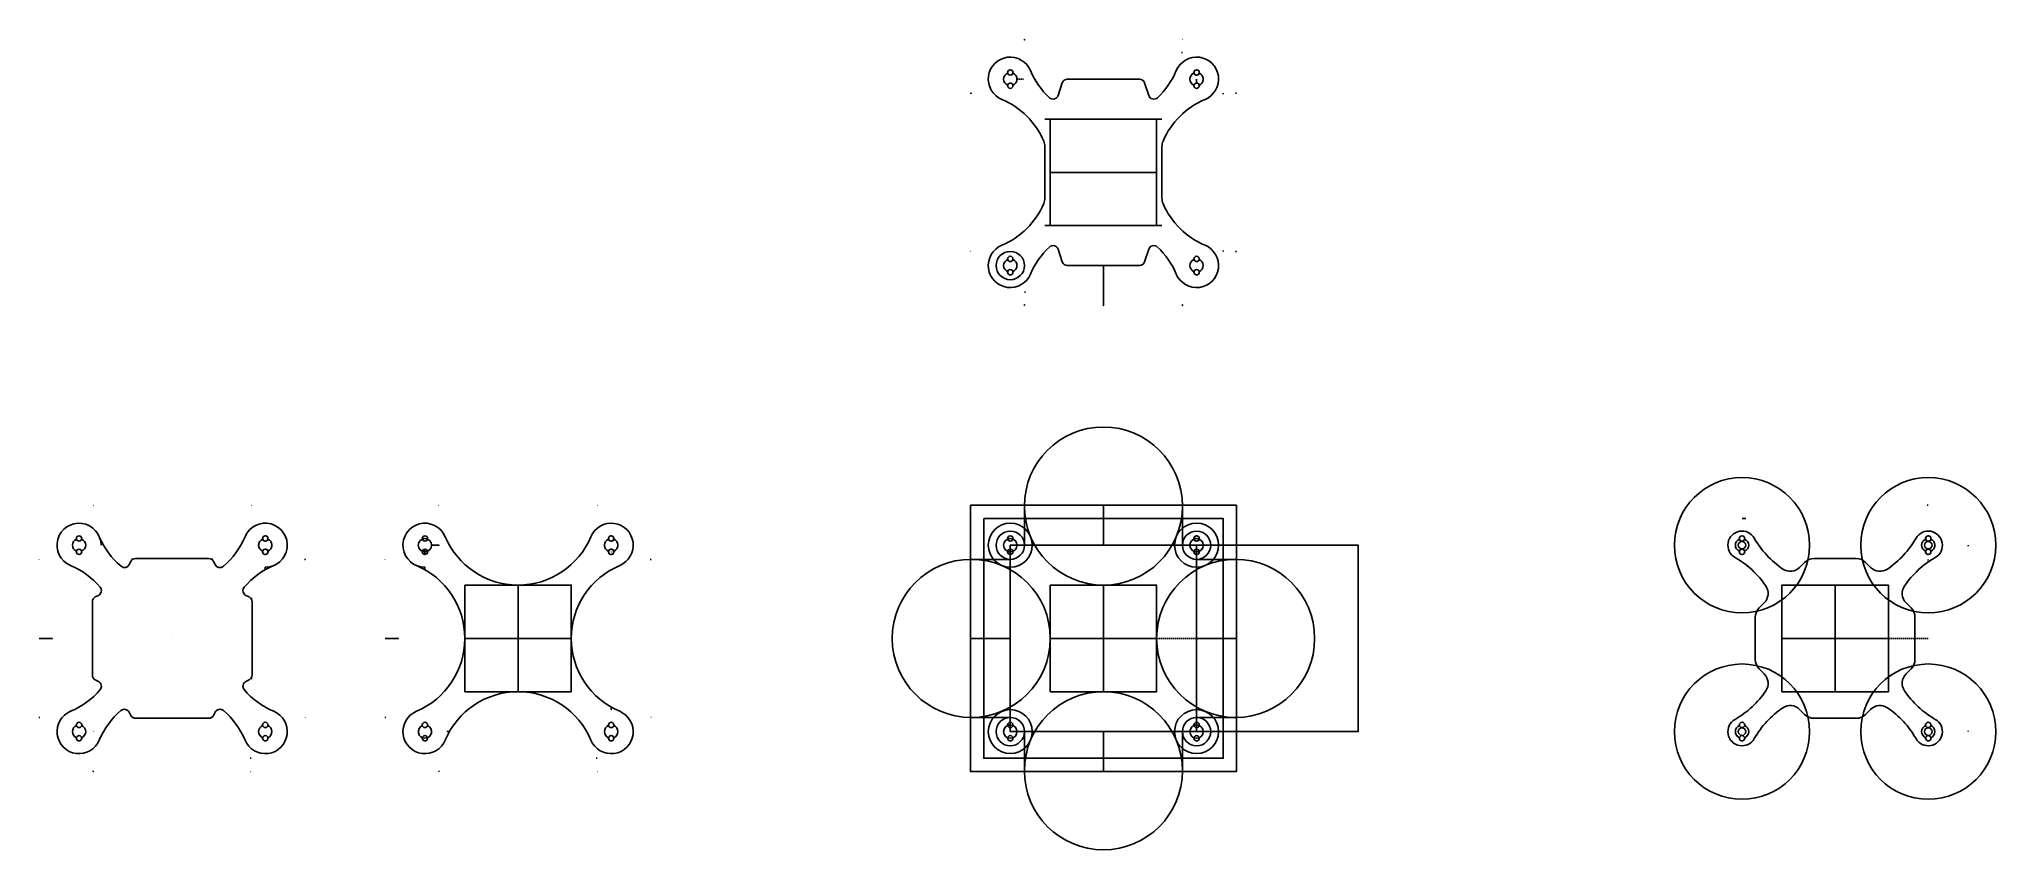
# Model space of a CAD drawing. Header units: millimetres. Extents: x -300 to 435, y -29 to 275.
import ezdxf

# ---------------------------------------------------------------- set-up
doc = ezdxf.new("R2010")
doc.units = ezdxf.units.MM
doc.linetypes.add('DASHED', pattern=[0.75, 0.5, -0.25])
doc.layers.get('0').update_dxf_attribs({"linetype": 'CONTINUOUS'})

msp = doc.modelspace()

# ---------------------------------------------------------------- linework, layer by layer
for p, q in [((70.31128874149275, 275), (70.31292073122664, 275)), ((129.3161314454237, 270), (129.68871125850725, 270)), ((82.95396541776353, 253.86189318221213), (84.54415260910537, 258.6324554493352)), ((86.44151923277255, 260), (100.00000072643178, 260)), ((86.44151923277255, 260), (100, 260)), ((115.45584977841871, 258.6324553369502), (117.04603609586741, 253.86189474960577)), ((132.49999795109002, 260), (132.49999795109002, 260)), ((135, 260), (134.99999999999997, 258.5000005268612)), ((134.99999999999997, 258.5000005268612), (135, 260)), ((50, 254.6870792535391), (50, 254.68871125850725)), ((145, 254.68871125850725), (145, 254.3161314454237)), ((150, 254.68871125850725), (150, 254.6870792687734)), ((80.00000145286347, 245.0000005239177), (78.00000116229057, 245.0000005239177)), ((80.00000145286347, 205.00000305473804), (80.00000145286347, 245.0000005239177)), ((120.00000145286347, 245.0000005239177), (122.00000181794167, 245.0000005239177)), ((120.00000145286347, 205.00000305473804), (120.00000145286347, 245.0000005239177)), ((78.00000116229057, 234.7342107137393), (78.00000116229057, 215.2657892862606)), ((122.00000181794167, 234.73421427376306), (122.00000181794167, 215.26578572623694)), ((78.00000116229057, 205.00000305473804), (80.00000145286347, 205.00000305473804)), ((122.00000181794167, 205.00000305473804), (120.00000145286347, 205.00000305473804)), ((82.95396541776353, 196.13810681778787), (84.54415260910537, 191.36754455066477)), ((115.45584977841871, 191.36754466304978), (117.04603609586741, 196.13810525039423)), ((145, 195.68386855457624), (145, 195.31128874149275)), ((150, 195.3129207312266), (150, 195.31128874149275)), ((113.55848311728991, 189.99999999999997), (86.44151923277255, 190)), ((70.68386855457625, 179.99999999999997), (70.31129018669957, 179.99999999999997)), ((70.31292218409007, 175), (70.31129018669957, 175)), ((129.6887112661639, 175), (129.688711266164, 175.3112894679245)), ((409.6410161513776, 100), (410, 100)), ((340, 95), (341.45898033750314, 95)), ((410, 88.5), (410, 88.5)), ((-275.80056824154394, 84.99999979330381), (-275.800413519074, 84.99999979330381)), ((135, 85), (65, 85)), ((65, 85), (135, 85)), ((65, 15), (65, 85)), ((65, 85), (135, 85)), ((410, 86.5), (410, 86.5)), ((425, 85), (425, 84.64101615137753)), ((-266.1471776665495, 77.6989586553542), (-265.5494483710222, 78.89442351461756)), ((-264.99666298905845, 80.00000007544023), (-264.99666298905845, 79.572300552336)), ((-249.99666298905848, 80.00000007544023), (-263.76059211311593, 80.00000007544023)), ((-236.23275024911834, 80.00000007544024), (-249.99666298905848, 80.00000007544023)), ((-234.99666298905848, 79.57228767175256), (-234.99666298905848, 80.00000007544024)), ((-234.4438833874114, 78.89440230659059), (-233.85041489810388, 77.70742392369445)), ((-214.99978880453716, 75.79677556590627), (-214.99978880453716, 76.72891980594747)), ((-200.00000011065768, 79.68871105598265), (-200.00000011065768, 79.68714725453897)), ((-154.99999999999997, 75.80041434621926), (-154.99999999999997, 76.73138998268752)), ((-70.31128874149275, 79.68871125850725), (-70, 79.68871125850724)), ((365.0000000049664, 80.00000117501759), (365.00000000496647, 79.55089970131569)), ((385.0000057349017, 79.55089978050923), (385.0000057349016, 80.00000117501754)), ((-119.99999927356822, 70), (-119.99999927356822, 30)), ((100.00000072643178, 70), (100.00000072643178, 30)), ((365, 70.0000000000716), (385.00000573694706, 70.0000000000716)), ((-279.9999949833389, 49.999523220832565), (-279.99999498333887, 63.76393276824929)), ((-278.8944222843381, 65.55278709524954), (-277.7017707368817, 66.14911296064997)), ((-221.0988883453882, 65.5528741294565), (-222.2915443799825, 66.1492150297627)), ((-219.99333099477815, 65.00008351197806), (-220.42101885091486, 65.00008351197806)), ((-219.9933309947781, 49.999523220832685), (-219.99333099477806, 63.764027476735166)), ((355, 40), (355, 59.999999999999986)), ((395.0000058866682, 40.00000000011384), (395.0000058866683, 60.000000522347314)), ((-279.9999949833391, 36.236066196184), (-279.9999949833389, 49.999523220832565)), ((-219.9933309947782, 36.23671055984528), (-219.9933309947781, 49.999523220832685)), ((-139.99999854713653, 50), (-100, 50)), ((80.00000145286347, 50), (120, 50)), ((-278.8944224837709, 34.44721196890014), (-277.7017699020326, 33.8508854201531)), ((-221.09891599159693, 34.447850083988044), (-222.29185319791895, 33.85139164042159)), ((-220.42103564140493, 35.00063316673386), (-219.99333099477826, 35.00063316673386)), ((365.00000543892384, 30.000000447034836), (385.00000573694706, 30.000000447034836)), ((-266.14957558518233, 22.297529115674717), (-265.55308614328504, 21.10455980223537)), ((-234.44924539062066, 21.104693932329404), (-233.85283272656517, 22.297531914913865)), ((-85, 24.199586480925987), (-85, 23.26861001731249)), ((-299.68870953308385, 20.311287323127583), (-300.0000000021207, 20.311287323127477)), ((-249.99666298905845, 19.999046366225173), (-263.76422684026664, 19.998992733525686)), ((-236.23809380456632, 19.999113532353384), (-249.99666298905845, 19.999046366225173)), ((-214.9997888045374, 14.999999793305662), (-214.99978880453742, 15.000197645396)), ((-169.6887098056439, 20.31128874149257), (-170, 20.311288741492575)), ((-146.73138875434077, 15), (-145.80041237030503, 15)), ((365.0000054406098, 20.000000299980698), (365.0000054406098, 20.449101694349242)), ((425, 15.358983848622456), (425, 15)), ((-279.6870753230618, 4.176648144228347e-06), (-279.68870984294495, 4.1766481442283475e-06)), ((-220.31128874149275, 5), (-220.68386844762574, 5)), ((-149.68870980564378, 0), (-149.6887098056438, 0.31128946792447154)), ((-90.31128874149275, 5), (-90.68386844762577, 5))]:
    msp.add_line(p, q)
at = {"linetype": 'DASHED'}
for p, q in [((67.50000029057273, 260), (70.00000000000001, 260)), ((134.99999999999997, 258.5000005268612), (135, 260)), ((86.44151923277255, 190), (113.55848311728991, 189.99999999999997)), ((-155, 83.49999970942734), (-155, 81.49999970942736)), ((-152.49999970942727, 85), (-150, 85)), ((-85.00000000000003, 82.5000005268612), (-85.00000000000003, 82.5000005268612)), ((65, 85), (65, 15)), ((65, 85), (70.00000000000001, 85)), ((135, 50), (135, 85)), ((-214.99978880453716, 75.79677556590627), (-214.99978880453716, 76.72891980594747)), ((-154.99999999999997, 76.73138998268752), (-154.99999999999997, 75.80041434621926)), ((410.00000001455334, 78.72281317085898), (410.0000000145609, 79.68871125850724)), ((-250, 49.999523220832685), (-249.99666298905845, 49.999523220832685)), ((-120, 50), (-100, 50)), ((100, 50), (135, 50)), ((135, 15), (135, 50)), ((375, 49.99999999992851), (410, 49.99999999965561)), ((-85, 23.26861001731249), (-85, 24.199586480925987)), ((65, 15), (135, 15))]:
    msp.add_line(p, q, dxfattribs=at)
for points in [[(70.31292073122664, 275), (70.31128874149275, 275), (70.31128874149277, 274.6887112585073, -0.0026213259626064896)], [(50, 254.68871125850725), (50.00000000000028, 254.6870792535391, -0.0026213381975007245), (50.31129019435612, 254.68871125850725)], [(150, 254.68871125850725), (150, 254.6870792687734, 0.002621325962606532), (149.68871125850725, 254.68871125850725)], [(79.68828655817865, 196.96432255314022, 0.10538670026455263), (72.62438879074477, 186.80021654528616, -0.1053866996186907)], [(127.37561184829192, 186.8002161119079, 0.10538668635715694), (120.31171515684971, 196.96432104835907, -0.10538668994624299)], [(150, 195.31128874149275), (149.99999999999997, 195.31292073122657, -0.0026213259626064896), (149.68871125850725, 195.31128874149272)], [(70.31292218409007, 175), (70.31129018669957, 175), (70.31129018669957, 175.32055225347662, 0.0026993319835903716)], [(129.6870792687734, 175), (129.6887112661639, 175), (129.6870792687734, 175, 0.0026213321435224275), (129.68871125850725, 175.31128946792467, -0.0026213320797205935)], [(405.38850997538566, 12.364862843077542, 1.3092503865873661), (412.63513715557417, 19.61149002225485, -0.11405171632667013), (401.0620894472554, 30.312508215845458, -0.36016428110169907), (401.6605418029568, 36.66053998507918), (403.53553486910516, 38.53553407100729, 0.19891229670418642), (405.00000000171167, 42.07106701547906), (405.00000000171167, 57.92893364882033, 0.19891228411850695), (403.53553504031925, 61.46446642207796), (401.6605420127461, 63.339460651030215, -0.360164273321294), (401.0620898869795, 69.68749233536143, -0.11405171115927244), (412.63513718719827, 80.38850992240302, 1.309250376778049), (405.3885100372335, 87.6351371215809, -0.11405168523451803), (394.6874953742267, 76.06209180254166, -0.3601643926545714), (388.33946213497086, 76.66054477429387), (386.46447182902847, 78.53553508060378, 0.19891236740512538), (382.9289379227492, 80.00000117501756), (367.0710679911363, 80.00000117501756, 0.19891238284612892), (363.53553387479957, 78.53553487054617), (361.6605417197986, 76.66054249237891, -0.36016436794696044), (355.31250887775, 76.06208889742521, -0.11405172247218064), (344.6114899565703, 87.6351371180402, 1.3092503690698476), (337.3648628424893, 80.38850997435608, -0.11405172731413572), (348.9379114110343, 69.68749052487732, -0.36016434572146944), (348.3394579725336, 63.33945797253354), (346.46446609406735, 61.464466094067134, 0.19891236737966392), (345.00000000000006, 57.928932188134354), (345.00000000000006, 42.0710686520217, 0.1989124419288445), (346.4644671082258, 38.53553373193081), (348.33945773405725, 36.660544181771016, -0.3601644137533586), (348.9379123159967, 30.31251080529347, -0.11405173895520872), (337.3648628424892, 19.611490025643924, 1.3092503562027689), (344.61149012466905, 12.364862785903403, -0.11405176226780914), (355.3125135392583, 23.93791404487424, -0.36016430679235595), (361.66054552179185, 23.33946021875251), (363.53553934654684, 21.464466394023486, 0.19891236737785573), (367.071073252455, 20.000000299980734), (382.92893792588916, 20.00000029998073, 0.19891236738145882), (386.46447183184654, 21.46446639407259), (388.33946120965237, 23.339455771904415, -0.3601643825781213), (394.6874943014711, 23.93790884342205, -0.11405169427154606)], [(-200.3112860055934, 79.68871105598265), (-200.00000011065768, 79.68871105598265), (-200.00000011065768, 79.68714725453897, 0.002621361569406077)], [(-279.688709842945, 14.999799522216605), (-279.6887098429452, 15.000197645411282, -1.87394817996187e-05)], [(-279.688709842945, 0.31152786259102977, 0.002623409884721332), (-279.6870753230618, 4.176648144228347e-06), (-279.68870984294495, 4.1766481442283475e-06)]]:
    msp.add_lwpolyline(points, format="xyb", close=True)
for points in [[(129.68707926877335, 275), (129.68871125850725, 275)], [(100, 260), (113.55848311728991, 260.00000000000006), (86.44151923277255, 260), (113.55848311728991, 260.00000000000006), (86.44151923277255, 260), (113.55848311728991, 260.00000000000006)], [(132.49999795109002, 260), (132.49999895109002, 260)], [(80.00000145286347, 225.0000005239177), (120.00000145286347, 225.0000005239177), (80.00000145286347, 225.0000005239177), (80.00000145286347, 205.0000005239177), (120.00000145286347, 205.0000005239177), (120.00000145286347, 225.0000005239177), (120.00000145286347, 245.0000005239177), (80.00000145286347, 245.0000005239177)], [(50, 195.31128874149258), (50, 195.31292074646075)], [(100, 190), (100, 175), (100, 190), (113.55848311728991, 189.99999999999997), (86.44151923277255, 190)], [(-279.6887112585073, 100), (-279.68707926877335, 100)], [(-220.31292073122657, 100), (-220.31128874149275, 100)], [(-149.6870792687734, 100), (-149.68871125850725, 100)], [(-90.3129207312266, 100), (-90.31128874149275, 100)], [(50, 100), (150, 100), (150, 0), (50, 0)], [(129.68871125850725, 85), (100, 85), (100, 100), (100, 85), (70.31128874149275, 85), (70.31128874149275, 100), (100, 100), (129.68871125850725, 100)], [(55, 95), (145, 95), (145, 5), (55, 5)], [(-275.80056824154394, 84.99999979330381), (-275.800413519074, 84.99999979330381)], [(-275.80056824154394, 84.99999979330381), (-275.800413519074, 84.99999979330381)], [(-155, 81.49999970942736), (-155, 83.49999970942734)], [(-149.68871125850725, 85), (-152.49999970942727, 85)], [(-152.49999970942727, 85), (-149.68871125850725, 85)], [(-85.00000000000003, 82.5000005268612), (-84.99999900000005, 82.5000005268612)], [(65, 85), (135, 85), (135, 15), (65, 15)], [(135, 85), (195.7848566869993, 85), (195.7848566869993, 15), (135, 15)], [(-300.0000000021207, 79.68871125850725), (-300.0000000021207, 79.68707925353912)], [(-214.99978880453716, 75.79677556590627), (-214.99978880453716, 76.72891980594747)], [(-170, 79.68871125850725), (-170, 79.68707925353912)], [(-154.99999999999997, 75.80041434621926), (-154.99999999999997, 76.73138998268752)], [(-70, 79.68871125850724), (-70, 79.6870792687734)], [(65, 20.311288741492575), (50, 20.311288741492575), (50, 50), (65, 50), (65, 79.68871125850725), (50, 79.68871125850725), (50, 50), (65, 50)], [(135, 79.68871125850724), (150, 79.68871125850724), (150, 50), (135, 50), (135, 20.311288741492746), (150, 20.311288741492746), (150, 50), (135, 50)], [(-139.99999854713653, 70), (-100, 70), (-100, 30), (-139.99999854713653, 30)], [(80.00000145286347, 70), (120, 70), (120, 30), (80.00000145286347, 30)], [(375, 49.99999999992851), (355, 49.99999999992851), (355, 70.0000000000716), (375, 70.0000000000716)], [(375, 49.99999999992851), (395.0000058866682, 49.99999999992851), (395.0000058866682, 70.00000104476611), (375, 70.00000104476611)], [(-300.0000000021207, 50), (-295, 50)], [(-170, 50), (-165, 50)], [(375, 49.99999999992851), (355.00000528991217, 49.99999999992851), (355.0000052899122, 30.000000447034836), (375, 30.000000447034836)], [(375, 49.99999999992851), (395.00000588671696, 49.99999999992851), (395.00000588671696, 30.000000446276577), (375, 30.000000446276577)], [(-85, 24.199586480925987), (-85, 23.26861001731249)], [(-300.0000000021207, 20.311287323127477), (-300.0000000021207, 20.312919330706208)], [(-200.00000011065768, 20.313050188331903), (-200.00000011065768, 20.311288741492746)], [(-170, 20.311288741492575), (-170, 20.312920746460705)], [(-70, 20.311288741492746), (-70, 20.312920731226612)], [(70.3112901943562, 15), (100, 15), (100, 0), (100, 15), (129.68871125850725, 15), (129.68871125850725, 0), (100, 0), (70.3112901943562, 0)], [(-220.31128874149275, 4.176648144228347e-06), (-220.31530735556348, 4.176648144228344e-06)], [(-149.6870778082529, 0), (-149.68870980564378, 0)], [(-90.31292073888365, 0), (-90.31128874149275, 0)]]:
    msp.add_lwpolyline(points, close=True)
for centre, radius in [((65, 257.49999970942736), 1.0000000000000022), ((65.00000096857508, 262.50000029057253), 1.0000000000000033), ((135, 262.49999947313717), 1.0000020265587724), ((134.99999999999997, 257.5000005268612), 0.9999999999999936), ((65.00000145286346, 190.00000000000003), 5.311288733836115), ((65, 192.49999999999957), 0.9999999999999982), ((135, 192.5), 0.9999999999999998), ((65.00000000000016, 187.50000000000043), 0.9999999999999976), ((135, 187.5), 1.0000000000000049), ((100, 99.68871125850725), 29.688711258507254), ((340.0000000207121, 84.9999999209787), 25.4), ((410.0000000207121, 84.99999992377741), 25.400000000000034), ((-284.9999982804994, 87.5000000838763), 1.0000000000000033), ((-214.99978796853475, 87.49999926644432), 1.0000020265587724), ((-154.99999903142492, 87.50000029057253), 1.0000000000000033), ((-85, 87.49999947313718), 1.0000020265587724), ((65, 85), 8.268610017312486), ((65, 85), 5.3112887414927465), ((65.00000096857508, 87.50000029057253), 1.0000000000000033), ((135, 85), 8.268610017312493), ((135, 85), 5.3112887414927545), ((135, 87.49999947313718), 1.0000020265587724), ((340.00000020557593, 87.50000150735045), 1.0000000000000033), ((410, 87.5), 1.0000020265587724), ((-284.9999992492132, 82.49999950273093), 1.0000000000000022), ((-214.99978880453716, 82.50000032016686), 0.9999999999999936), ((-155, 85), 2.500000290572731), ((-155, 82.49999970942736), 1.0000000000000022), ((-85.00000000000003, 82.5000005268612), 0.9999999999999936), ((65, 85), 2.500000290572731), ((65, 82.49999970942736), 1.0000000000000022), ((135, 85), 2.500002048909985), ((134.99999999999997, 82.5000005268612), 0.9999999999999936), ((340.00000002071215, 84.99999992097896), 1.3999999999999964), ((340.0000008087408, 82.50000153592723), 1.0000000000000022), ((410, 85), 1.4000000000000001), ((410.00000201165676, 82.5000012293458), 0.9999999999999936), ((50.31129019435612, 49.999999999999915), 29.68871125850734), ((149.68871125850725, 50), 29.68871125850725), ((340.00000012857265, 15.000000044980233), 25.400000000000013), ((409.9999999993873, 14.999999998620904), 25.40000000000001), ((100.00000072643174, 0.3112894679244693), 29.688710532075525), ((65.00000145286346, 15.000000000000032), 8.26860979279577), ((135, 15), 8.26861001731249), ((-284.99999924921565, 17.49999858163479), 0.9999999999999982), ((-214.99978880453716, 17.500197645396014), 0.9999999999999998), ((-155, 17.49999999999958), 0.9999999999999982), ((-85, 17.499999999999996), 0.9999999999999998), ((65.00000145286346, 15.000000000000032), 5.3112887414927465), ((65.00000145286346, 15.000000000000032), 2.4999999999999973), ((65, 17.49999999999958), 0.9999999999999982), ((135, 15), 5.3112887414927465), ((135, 15), 2.4999999999999982), ((135, 17.499999999999996), 0.9999999999999998), ((340.00000012857265, 15.000000044980233), 1.3999995884725318), ((340.0000000025856, 17.500000060373214), 0.9999999999999982), ((409.9999999993873, 14.999999998620904), 1.399999999999996), ((409.9999999994271, 17.49999999877965), 0.9999999999999998), ((-285.00000002116315, 12.499998581635296), 0.9999999999999976), ((-214.99979125683018, 12.500197645397215), 1.0000000000000049), ((-154.99999999999983, 12.50000000000043), 0.9999999999999976), ((-85, 12.500000000000002), 1.0000000000000049), ((65.00000000000016, 12.50000000000043), 0.9999999999999976), ((135, 12.500000000000002), 1.0000000000000049), ((339.9999980090599, 12.499999981616261), 0.9999999999999976), ((409.99999999941053, 12.499999998462135), 1.0000000000000049)]:
    msp.add_circle(centre, radius)
for centre, radius in [((135, 262.49999947313717), 0.9999999999999976), ((134.99999999999997, 257.5000005268612), 0.9999999999999962), ((-214.99978796853475, 87.49999926644432), 0.9999999999999976), ((-85, 87.49999947313718), 0.9999999999999976), ((135, 87.49999947313718), 0.9999999999999976), ((410, 87.5), 0.9999999999999976), ((-214.99978880453716, 82.50000032016686), 0.9999999999999962), ((-85.00000000000003, 82.5000005268612), 0.9999999999999962), ((135, 85), 2.4999994731387964), ((134.99999999999997, 82.5000005268612), 0.9999999999999962), ((410.00000201165676, 82.5000012293458), 0.9999999999999962)]:
    msp.add_circle(centre, radius, dxfattribs=at)
for centre, radius, start, end in [((65, 260), 8.268610017312524, 22.766695046167627, 247.2333069760338), ((135, 260), 8.268610017312477, -67.23330495383264, 157.23330495383277), ((65, 260), 2.5000002905727237, 113.07389314882641, 246.92608465306066), ((65, 260), 2.50000029057273, -66.92608465306064, 66.9260624549673), ((100, 274.6887112585073), 29.688711258507215, 202.76669504616737, 226.83072330131407), ((86.44151923277255, 258), 1.999999999999993, 90, 161.56505367436674), ((113.55848311728985, 258.00000000000006), 2.0000000000000053, 18.434942931882283, 89.99999999999838), ((100, 274.6887112585073), 29.688711258507222, 313.1692810994716, 337.23330495383254), ((135, 260), 2.4999994731388027, 113.07397039814076, 246.9260890548371), ((135, 260), 2.4999994731388004, -66.92607700484274, 66.92602960185985), ((50.31129019435612, 224.99999999999994), 29.688711258507347, 23.220939792893844, 67.23330697603375), ((81.05659879409635, 254.49434863154735), 1.9999999999999862, 226.83072330131327, 341.56505367436677), ((118.94340275699622, 254.49435008655598), 1.999999999999983, 198.4349429318842, 313.16928109947213), ((149.68871125850725, 225), 29.688711258507258, 112.76669504616741, 156.7790512169815), ((73.00000116229057, 234.7342107137393), 5, 0, 23.220939792894036), ((127.00000181794167, 234.73421427376306), 4.999999999999984, 156.77905121698183, 180), ((149.68871125850725, 225), 29.688711258507258, 179.98207519824567, 180.01792480175436), ((50.31129019435612, 224.99999999999994), 29.68871125850734, 292.76669504616757, 336.7790602071061), ((73.00000116229036, 215.2657892862606), 5.000000000000215, -23.220939792892995, 0), ((127.00000181794258, 215.26578572623708), 5.000000000000906, 180, 203.22094878301576), ((149.68871125850725, 225), 29.688711258507258, 203.2209487830185, 247.23330495383263), ((65.00000145286346, 190.00000000000003), 8.268610017312334, 112.76669504616761, 337.233305540597), ((65.00000145286346, 190.00000000000003), 2.5000000000000115, 113.07395136280113, 246.92604863722343), ((65.00000145286346, 190.00000000000003), 2.5000000000000093, -66.92611523157154, 66.92611523155345), ((81.05659879409635, 195.50565136845265), 2.000000000000002, 18.434946325633252, 133.16927669868673), ((86.44151923277255, 192), 2.000000000000002, 198.43494632563323, 270), ((113.55848311728985, 191.99999999999994), 1.999999999999993, 270.0000000000016, 341.5650570681177), ((118.94340275699622, 195.50564991344402), 1.9999999999999853, 46.83071890052786, 161.5650570681158), ((135, 190), 8.268610017312477, -157.23330495383266, 67.23330495383264), ((135, 190), 2.499999999999998, 113.0739180656307, 246.9260819343693), ((135, 190), 2.499999999999998, -66.92608193436932, 66.92608193436931), ((100.00000072643174, 175.31128946792447), 29.68871053973217, 180, 180.6007636980795), ((-284.9999992492155, 84.9999997933046), 8.26861001731249, 0, 247.23330707616816), ((-214.99978880453716, 84.99999979330495), 8.271079987357481, -90, 157.23386977962275), ((-155, 85), 8.268610017312477, 22.766695046167428, 270.0000000000002), ((-85, 85), 8.268610017312493, -67.2333049538326, 157.23330495383257), ((-284.9999992492155, 84.9999997933046), 2.500000290573664, 113.07389314543649, 246.92608465320365), ((-284.9999992492155, 84.9999997933046), 2.5000002905736625, -66.92608465310349, 66.9260624518974), ((-249.995275139085, 99.68978280841604), 29.693482064838634, 202.765074414194, 229.62156248126718), ((-249.99527513908504, 99.68978280841603), 29.682494172609978, 310.3786729166704, 337.2278683196376), ((-214.99978880453716, 84.99999979330566), 2.5000020489099732, 113.07389178524718, 246.92608905494131), ((-214.99978880453716, 84.99999979330566), 2.499999473138794, -66.92607700494517, 66.92606989521705), ((-120, 99.68871125850725), 29.688711258507258, 202.76669504616737, 337.23330495383266), ((-85, 85), 2.500002048909988, 113.07391094512931, 246.92608905485167), ((-85, 85), 2.5000020489099883, -66.92608905485301, 66.92608905487069), ((340.00000002071215, 84.99999992097896), 2.4999993366692177, 113.07390951066104, 246.92608933647264), ((340.0000000207121, 84.9999999209787), 2.4999987244722193, -66.92605035189133, 66.9260791518813), ((410, 85), 2.500002048909988, 113.0739084804164, 246.92613187229733), ((410, 85), 2.499998770655013, -66.92602432830242, 66.92608193436931), ((-299.68870955562517, 49.99999918746919), 29.68871144869855, 40.379252105248916, 67.23330650947422), ((-267.9360339244557, 78.59338209453158), 2.0000000000000027, 229.62156248126573, 333.43506899116346), ((-263.76059211311593, 78.00000007544021), 2.0000000000000107, 90, 153.43506899116488), ((-236.23275024911834, 78.00000007544024), 1.999999999999976, 26.564251732996393, 90), ((-232.06154803639694, 78.60182615484483), 1.999999999999988, 206.5642517329971, 310.3786729166691), ((-200.30471595228704, 50.00009872143589), 29.688612334545756, 112.77560680681488, 139.62058743224844), ((-169.6887098056439, 49.999999999999915), 29.68871125850734, -67.23330495383235, 67.23330697603376), ((-70.31128874149275, 50), 29.68871125850724, 112.7666950461674, 247.23330495383263), ((-70.31128874149275, 50), 29.68871125850725, 89.39923771847168, 90), ((-278.5961980378808, 67.9379672876502), 1.9999999999999976, -63.434945299723424, 40.379252105249165), ((-221.39710173059282, 67.93806168248358), 1.9999999999995586, 139.6205874322364, 243.43445370021834), ((-277.9999949833389, 63.76393276824928), 2.0000000000000453, 116.56505470027763, 180), ((-221.9933309947781, 63.764027476735166), 2.0000000000000284, 0, 63.43445370021835), ((430.0000000002307, 49.99999998326814), 35.00000000136406, 179.96676618510628, 180.03323381498146), ((-299.6887095556253, 49.99999918746929), 29.68871186434173, 292.76669819717614, 319.62074891300296), ((-277.9999949833391, 36.236066196184), 1.999999999999993, 180, 243.43493891203073), ((-278.5961974024644, 32.06203119286924), 2.000000000000037, -40.37925108699682, 63.43493891203075), ((-221.3974381947379, 32.0625311645641), 2.000000000000119, 116.56466081025842, 220.37833822422283), ((-200.3047159522871, 50.000098721435116), 29.688612486986287, 220.37833822422425, 247.22168293003764), ((-221.9933309947781, 36.236710559845385), 2.0000000000000275, 296.5646608102632, 360), ((-119.99999927356826, 0.3112894679244693), 29.688710532075536, 22.76669445940291, 157.23330554059706), ((-284.99999858070737, 14.999998581634877), 8.268609860367803, 112.76668029584509, 337.23331756925353), ((-250.0011913393127, 0.31152786259265897), 29.687518503858264, 130.3793621239053, 157.23283868412494), ((-267.938427097033, 21.403096184399594), 1.9999999999999616, 26.56523503430558, 130.37936212390687), ((-232.06397454908557, 21.403112314913745), 1.999999999999905, 49.62068940135466, 153.43519195718358), ((-250.0011913393127, 0.3115278625927385), 29.687518503632447, 22.765379926072686, 49.62068940135368), ((-214.99978880453745, 15.000197645396012), 8.271079991201905, -157.23418192662703, 67.23412155335734), ((-154.99999854713653, 15.000000000000032), 8.26861001731233, 112.76669504616756, 337.233305540597), ((-85, 15), 8.26860979279574, -157.2333055405971, 67.23330495383259), ((-299.68870955562517, 49.99999918746919), 29.688711864341673, 269.39923444009236, 270.00000004350215), ((-284.9999985807074, 14.999998581634884), 2.5, 113.07393338678753, 246.9260489214821), ((-284.9999985807074, 14.999998581634884), 2.499999999999995, -66.92611494710803, 66.92609725537275), ((-263.76423463143436, 21.99899273351052), 2.0000000000000053, 206.5652350343062, 270.00022320051386), ((-236.2381035681002, 21.999113532329556), 2.0000000000000013, 270.0002797046423, 333.43519195718204), ((-214.99978880453742, 15.000197645396), 2.500000000000014, 113.0739180655676, 246.9260257320256), ((-214.99978880453742, 15.000197645396), 2.5000000000000195, -66.92613813684599, 66.92608193442089), ((-169.6887098056439, 49.999999999999915), 29.68871125850734, 269.3992349144592, 270), ((-154.99999854713653, 15.000000000000032), 2.4999999999999982, -246.92604863719336, 66.9261152315496), ((-85, 15), 2.499999999999999, 113.07391806563011, 246.9260819343685), ((-85, 15), 2.500000000000002, -66.9260819343682, 66.92608193436992), ((340.0000001285727, 15.000000044980188), 2.5000000633647543, 113.07392058460127, 246.92603395157897), ((340.00000012857265, 15.000000044980233), 2.499999964957718, -66.92611965353682, 66.92608472985651), ((409.9999999993873, 14.999999998620904), 2.500000000133322, 113.07391806335218, 246.92608193626728), ((409.9999999993873, 14.999999998620904), 2.5000000001587526, -66.92608193532165, 66.92608193494338), ((-119.99999927356826, 0.3112894679244693), 29.68871053207554, 180, 180.60076369823483)]:
    msp.add_arc(centre, radius, start, end)
for centre, radius, start, end in [((135, 260), 2.4999994731388027, 113.07397039814076, 246.9260890548371), ((135, 260), 2.4999994731388004, -66.92607700484274, 66.92602960185985), ((-214.99978880453716, 84.99999979330566), 2.5000020489099732, 113.07389178524718, 246.92608905494131), ((-214.99978880453716, 84.99999979330566), 2.499999473138794, -66.92607700494517, 66.92606989521705), ((-85, 85), 2.500002048909988, 113.07391094512931, 246.92608905485167), ((-85, 85), 2.5000020489099883, -66.92608905485301, 66.92608905487069), ((410, 85), 2.500002048909988, 113.0739084804164, 246.92613187229733), ((410, 85), 2.499998770655013, -66.92602432830242, 66.92608193436931)]:
    msp.add_arc(centre, radius, start, end, dxfattribs=at)

doc.saveas('drawing.dxf')
